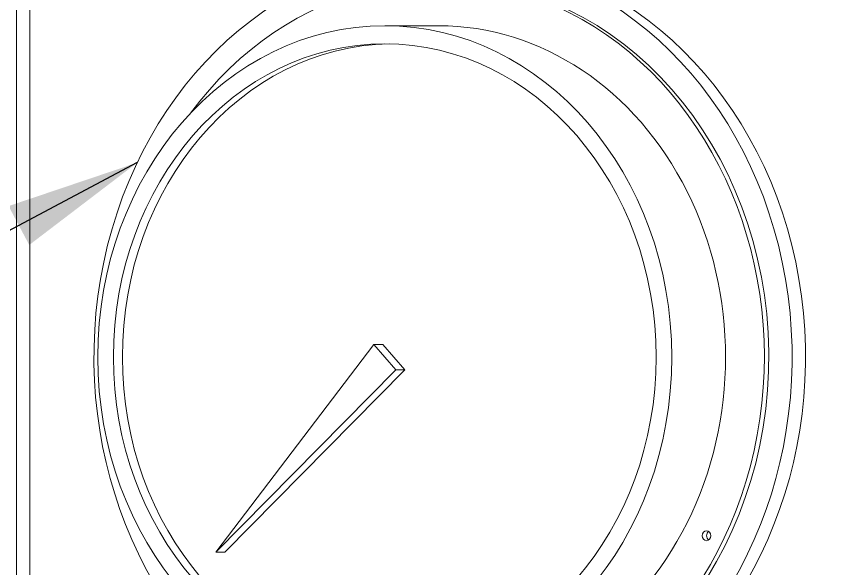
# Model space of a CAD drawing. Header units: inches. Extents: x 12 to 318, y 5 to 204.
# Drawn here: x 228.41 to 234.11, y 81.1 to 84.96 of the extents above; entities that cross this region are included whole.
import ezdxf

# ---------------------------------------------------------------- set-up
doc = ezdxf.new("R2010")
doc.units = ezdxf.units.IN
doc.header["$LTSCALE"] = 9.5
doc.header["$MEASUREMENT"] = 0
doc.layers.add('Symbol (ANSI)', color=7, linetype='Continuous', lineweight=25)
doc.layers.add('Visible', color=7, linetype='Continuous', lineweight=18)
doc.styles.add('Standard D-E', font='arial.ttf')
doc.dimstyles.new('in [mm] D-E NeptuneBenson$7', dxfattribs={"dimscale": 9.5, "dimtxt": 0.15, "dimasz": 0.098425, "dimexe": 0.125, "dimexo": 0.063, "dimgap": 0.031496, "dimtad": 0, "dimtih": 1, "dimtoh": 1, "dimdec": 4, "dimrnd": 1e-08, "dimzin": 3, "dimdsep": 46, "dimlunit": 5, "dimtxsty": 'Standard D-E', "dimcen": 0.09, "dimdle": 0.393701, "dimclrd": 256, "dimclre": 256, "dimclrt": 256, "dimadec": 1, "dimazin": 1, "dimtfac": 1, "dimtofl": 0, "dimtmove": 0, "dimatfit": 3, "dimfxl": 1, "dimfrac": 1, "dimtolj": 1, "dimtzin": 4, "dimlwd": -1, "dimlwe": -1, "dimarcsym": 0})

msp = doc.modelspace()

# ---------------------------------------------------------------- linework, layer by layer
at = {"layer": 'Visible'}
for p, q in [((228.405502, 80.673115), (228.405502, 86.485615)), ((228.499252, 86.485615), (228.499252, 80.673115)), ((231.351215, 84.89183), (230.976215, 84.89183)), ((229.797342, 81.218085), (230.899668, 82.667718)), ((230.962168, 82.667718), (230.899668, 82.667718)), ((230.899668, 82.667718), (231.052761, 82.490941)), ((230.962168, 82.667718), (231.115261, 82.490941)), ((231.052761, 82.490941), (229.797342, 81.218085)), ((231.115261, 82.490941), (229.859842, 81.218085)), ((231.115261, 82.490941), (231.052761, 82.490941)), ((229.859842, 81.218085), (229.797342, 81.218085))]:
    msp.add_line(p, q, dxfattribs=at)
for centre, major_axis, start_param, end_param in [((231.351215, 82.57933), (0, 2.625), 3.1824788, 7.14836042), ((231.382465, 82.57933), (0, 2.8125), 3.61752935, 8.94884126), ((231.476215, 82.57933), (0, 2.8125), 3.61752935, 6.28318531), ((231.382465, 82.57933), (0, 2.625), 3.1687243, 6.28318531), ((231.351215, 82.57933), (0, 2.3125), 3.14159265, 6.28318531), ((231.038715, 82.57933), (0, 2.186419), 0.01650463, 3.12508802), ((233.251762, 81.333131), (0, -0.035), 3.68317357, 5.74160439)]:
    msp.add_ellipse(centre, major_axis=major_axis, ratio=0.8660254, start_param=start_param, end_param=end_param, dxfattribs=at)
for centre, major_axis in [((230.976215, 82.57933), (0, 2.3125)), ((230.976215, 82.57933), (0, 2.186419)), ((233.220512, 81.333131), (0, -0.035))]:
    msp.add_ellipse(centre, major_axis=major_axis, ratio=0.8660254, dxfattribs=at)

# ---------------------------------------------------------------- leaders
at = {"layer": 'Symbol (ANSI)', "annotation_type": 0, "has_hookline": 1, "hookline_direction": 1, "text_width": 14.094475}
msp.add_leader([(229.249097, 83.936463), (221.077194, 79.59373), (220.142155, 79.59373)], dimstyle='in [mm] D-E NeptuneBenson$7', override={"dimtad": 0}, dxfattribs=at)

doc.saveas('drawing.dxf')
